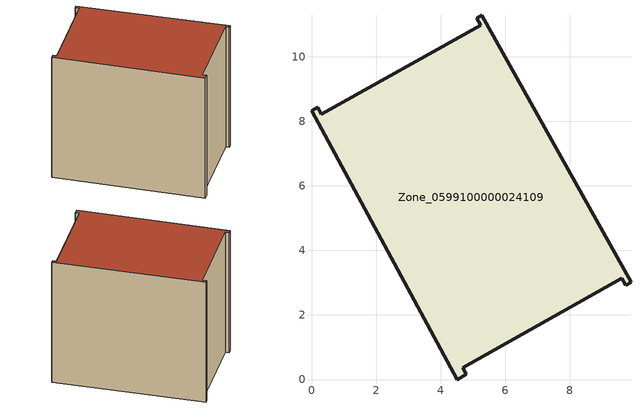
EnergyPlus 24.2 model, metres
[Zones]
Zone_0599100000024109
 floor ground (C_G): 5.12,11.2 5.28,11.28 9.9,3.01 9.74,2.92 9.62,3.13 4.68,0.37 4.8,0.16 4.51,0 0,8.33 0.19,8.43 0.31,8.22 5.24,10.98 z0
 wall outside (C_F): 4.51,0 4.8,0.16 4.68,0.37 9.62,3.13 9.74,2.92 9.9,3.01 5.28,11.28 5.12,11.2 5.24,10.98 0.31,8.22 0.19,8.43 0,8.33 4.51,0 z0:8.37
 roof outside (C_R): 0.19,8.43 0,8.33 4.51,0 4.8,0.16 4.68,0.37 9.62,3.13 9.74,2.92 9.9,3.01 5.28,11.28 5.12,11.2 5.24,10.98 0.31,8.22 z8.37
[BUILDING]
Pand.0599100000024109: North Axis=0; Terrain=City; Loads Convergence Tolerance Value=0.04; Temperature Convergence Tolerance Value=0.4; Solar Distribution=FullExterior; Maximum Number of Warmup Days=25; Minimum Number of Warmup Days=1
[Site:Location]
Rotterdam.The.Hague.AP_ZH_NLD Design_Conditions: Latitude=51.96; Longitude=4.45; Time Zone=1; Elevation=-4.5
[SITE:GROUNDTEMPERATURE:BUILDINGSURFACE]
18, 18, 18, 18, 18, 18, 18, 18, 18, 18, 18, 18
[MATERIAL] Thermal Absorptance=0.9; Solar Absorptance=0.7; Visible Absorptance=0.7
Name | Roughness | Thickness | Conductivity | Density | Specific Heat
G.TI.1965-1974 | MediumSmooth | 0.15 | 0.882353 | 540 | 1210
F.TI.1965-1974 | Rough | 0.3 | 0.697674 | 1920 | 840
R.TI.1965-1974 | MediumRough | 0.2 | 0.232558 | 1500 | 1000
[CONSTRUCTION]
C_G: G.TI.1965-1974
C_F: F.TI.1965-1974
C_R: R.TI.1965-1974
[ZONE]
Zone_0599100000024109: Type=1; Multiplier=1; Ceiling Height=Autocalculate; Volume=Autocalculate; Floor Area=autocalculate; Part of Total Floor Area=Yes
[ZONEINFILTRATION:DESIGNFLOWRATE]
Infil_Zone_0599100000024109: Zone or ZoneList or Space or SpaceList=Zone_0599100000024109; Schedule=AlwaysOn; Design Flow Rate Calculation Method=Flow/Area; Flow Rate per Floor Area=0.003; Constant Term Coefficient=1; Temperature Term Coefficient=0; Velocity Term Coefficient=0; Velocity Squared Term Coefficient=0
[HVACTEMPLATE:ZONE:IDEALLOADSAIRSYSTEM]
Zone_0599100000024109: Maximum Heating Supply Air Temperature=50; Minimum Cooling Supply Air Temperature=13; Maximum Heating Supply Air Humidity Ratio=0.0156; Minimum Cooling Supply Air Humidity Ratio=0.0077; Heating Limit=NoLimit; Cooling Limit=NoLimit; Dehumidification Control Type=ConstantSensibleHeatRatio; Cooling Sensible Heat Ratio=0.7; Dehumidification Setpoint=60; Humidification Control Type=None; Humidification Setpoint=30; Outdoor Air Method=None; Outdoor Air Flow Rate per Person=0.00944; Outdoor Air Flow Rate per Zone Floor Area=0; Outdoor Air Flow Rate per Zone=0; Demand Controlled Ventilation Type=None; Outdoor Air Economizer Type=NoEconomizer; Heat Recovery Type=None; Sensible Heat Recovery Effectiveness=0.7; Latent Heat Recovery Effectiveness=0.65
[ZONECONTROL:THERMOSTAT]
ThermostatControl_Zone_0599100000024109: Zone or ZoneList=Zone_0599100000024109; Control Type Schedule=DualSetpointControlType; Control 1=Thermostat_Zone_0599100000024109; Temperature Difference Between Cutout And Setpoint=0
[THERMOSTATSETPOINT:DUALSETPOINT]
Thermostat_Zone_0599100000024109: Heating Setpoint Temperature Schedule=HeatingSetpoint_Zone_0599100000024109; Cooling Setpoint Temperature Schedule=CoolingSetpoint_Zone_0599100000024109
[SCHEDULE:COMPACT]
HeatingSetpoint_Zone_0599100000024109: Through: 12/31, For: AllDays, Until: 24:00, 21
CoolingSetpoint_Zone_0599100000024109: Through: 12/31, For: AllDays, Until: 24:00, 24
DualSetpointControlType: Through: 12/31, For: AllDays, Until: 24:00, 4
AlwaysOn: Through: 12/31, For: AllDays, Until: 24:00, 1
